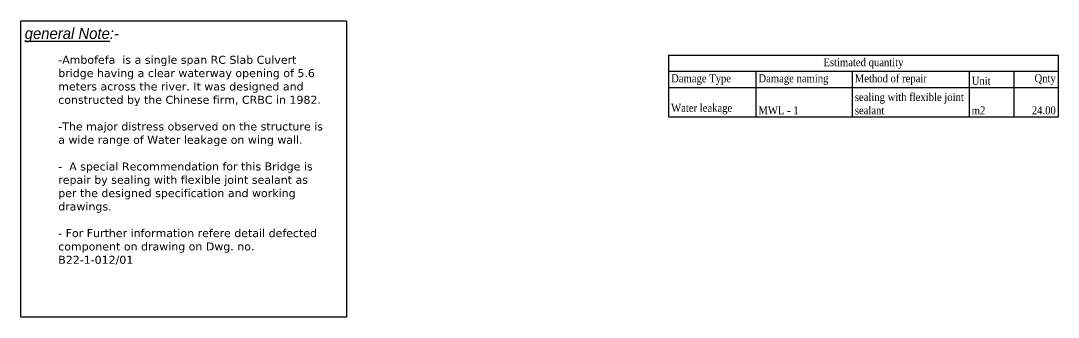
# Model space of a CAD drawing. Header units: inches. Extents: x -70 to 167, y 23 to 114.
# Drawn here: x -70.22 to -46.9, y 48.06 to 54.74 of the extents above; entities that cross this region are included whole.
import ezdxf

# ---------------------------------------------------------------- set-up
doc = ezdxf.new("R2010")
doc.units = ezdxf.units.IN
doc.header["$MEASUREMENT"] = 0
for name, color, linetype in [('Hatch', 8, 'Continuous'), ('TEXT2', 7, 'Continuous'), ('TEXTS', 7, 'Continuous')]:
    doc.layers.add(name, color=color, linetype=linetype)
doc.styles.add('BETTY', font='verdana.TTF', dxfattribs={"height": 0.18})
doc.styles.add('ROMANT', font='romant.shx')
doc.styles.get("Standard").update_dxf_attribs({"font": 'GARA.TTF'})

msp = doc.modelspace()

# ---------------------------------------------------------------- linework, layer by layer
for p, q in [((-55.656, 53.959), (-53.693, 53.959)), ((-55.656, 53.959), (-55.656, 53.597)), ((-53.693, 53.959), (-51.526, 53.959)), ((-51.526, 53.959), (-48.896, 53.959)), ((-48.896, 53.959), (-47.896, 53.959)), ((-47.896, 53.959), (-46.896, 53.959)), ((-46.896, 53.959), (-46.896, 53.597)), ((-55.656, 53.597), (-53.693, 53.597)), ((-55.656, 53.597), (-55.656, 53.235)), ((-53.693, 53.597), (-51.526, 53.597)), ((-53.693, 53.597), (-53.693, 53.235)), ((-51.526, 53.597), (-48.896, 53.597)), ((-51.526, 53.597), (-51.526, 53.235)), ((-48.896, 53.597), (-47.896, 53.597)), ((-48.896, 53.597), (-48.896, 53.235)), ((-47.896, 53.597), (-46.896, 53.597)), ((-47.896, 53.597), (-47.896, 53.235)), ((-46.896, 53.597), (-46.896, 53.235)), ((-55.656, 53.235), (-53.693, 53.235)), ((-55.656, 53.235), (-55.656, 52.57)), ((-53.693, 53.235), (-51.526, 53.235)), ((-53.693, 53.235), (-53.693, 52.57)), ((-51.526, 53.235), (-48.896, 53.235)), ((-51.526, 53.235), (-51.526, 52.57)), ((-48.896, 53.235), (-47.896, 53.235)), ((-48.896, 53.235), (-48.896, 52.57)), ((-47.896, 53.235), (-46.896, 53.235)), ((-47.896, 53.235), (-47.896, 52.57)), ((-46.896, 53.235), (-46.896, 52.57)), ((-55.656, 52.57), (-53.693, 52.57)), ((-53.693, 52.57), (-51.526, 52.57)), ((-51.526, 52.57), (-48.896, 52.57)), ((-48.896, 52.57), (-47.896, 52.57)), ((-47.896, 52.57), (-46.896, 52.57))]:
    msp.add_line(p, q)
at = {"layer": 'Hatch', "color": 1}
msp.add_lwpolyline([(-70.222, 54.735), (-62.899, 54.735), (-62.896, 48.062), (-70.222, 48.062)], close=True, dxfattribs=at)

# ---------------------------------------------------------------- texts
at = {"char_height": 0.18}
for s, insert, width, attachment_point in [('Estimated quantity', (-51.276, 53.652), 8.64815, 8), ('Damage Type', (-55.6, 53.29), 1.85185, 7), ('Damage naming', (-53.637, 53.29), 2.05556, 7), ('Method of repair', (-51.47, 53.29), 2.51852, 7), ('Unit', (-48.841, 53.29), 0.88889, 7), ('Qnty', (-46.952, 53.29), 0.88889, 9), ('sealing with flexible joint sealant ', (-51.47, 52.626), 2.51852, 7), ('Water leakage', (-55.6, 52.626), 1.85185, 7), ('MWL - 1', (-53.637, 52.626), 2.05556, 7), ('m2', (-48.841, 52.626), 0.88889, 7), ('24.00', (-46.952, 52.626), 0.88889, 9)]:
    msp.add_mtext(s, dxfattribs=dict(at, insert=insert, width=width, attachment_point=attachment_point))
at = {"layer": 'TEXT2', "insert": (-69.379, 53.946), "char_height": 0.18, "width": 6.06611, "attachment_point": 1, "style": 'BETTY'}
msp.add_mtext('-Ambofefa  is a single span RC Slab Culvert bridge having a clear waterway opening of 5.6 meters across the river. It was designed and constructed by the Chinese firm, CRBC in 1982. \\P\\P-The major distress observed on the structure is a wide range of Water leakage on wing wall.\\P\\P-  A special Recommendation for this Bridge is repair by sealing with flexible joint sealant as per the designed specification and working drawings.\\P\\P- For Further information refere detail defected component on drawing on Dwg. no. B22-1-012/01', dxfattribs=at)
at = {"layer": 'TEXTS', "insert": (-70.133, 54.575), "char_height": 0.25, "width": 7.90321, "attachment_point": 1, "style": 'ROMANT'}
msp.add_mtext('{\\fAlgerian|b0|i1|c0|p82;\\Lgeneral Note\\l:-}', dxfattribs=at)

doc.saveas('drawing.dxf')
